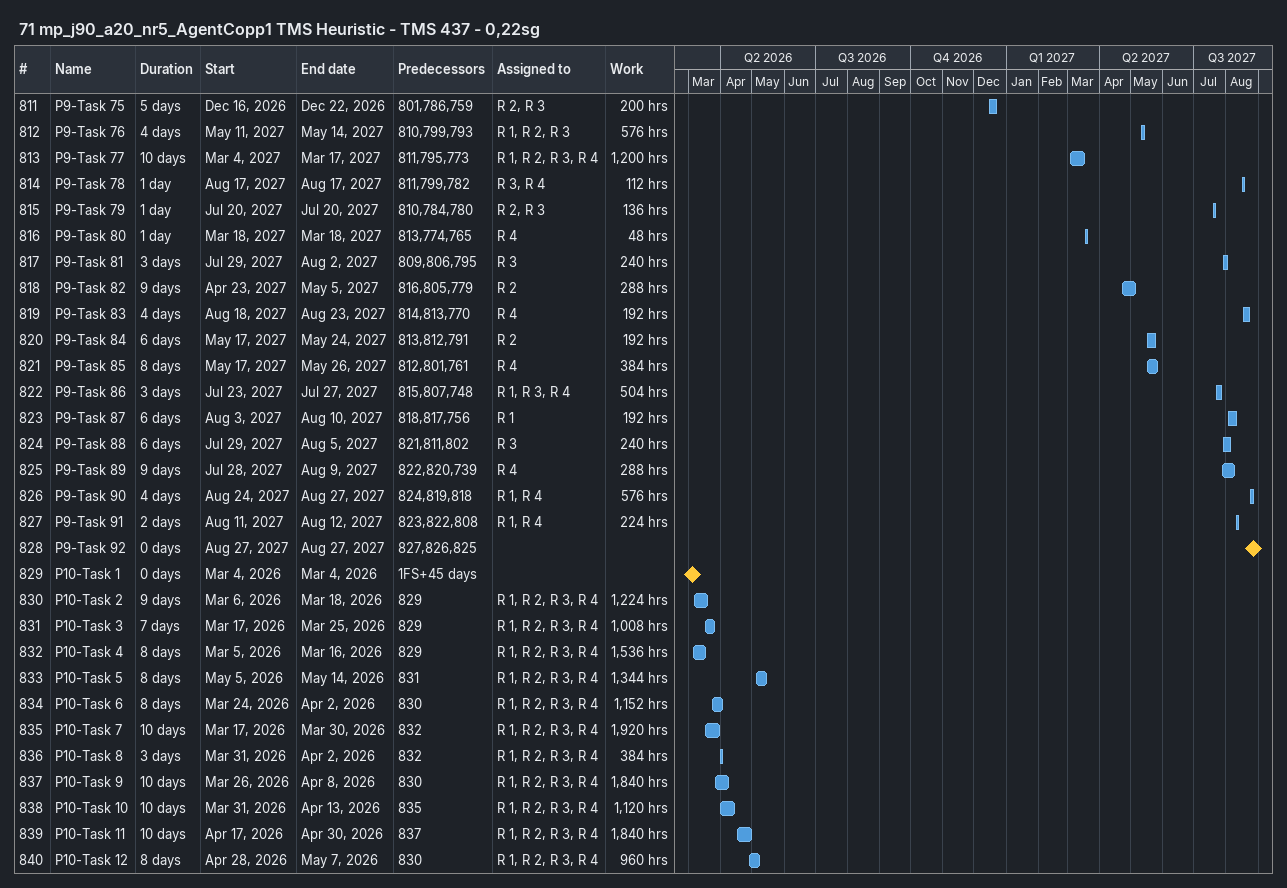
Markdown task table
71 mp_j90_a20_nr5_AgentCopp1 TMS Heuristic - TMS 437 - 0,22sg

| ID | Task | Duration | Start | Finish | Predecessors | Resources | Work (h) |
|---|---|---|---|---|---|---|---|
| 811 | P9-Task 75 | 5d | 2026-12-16 | 2026-12-22 | 801, 786, 759 | R 2, R 3 | 200 |
| 812 | P9-Task 76 | 4d | 2027-05-11 | 2027-05-14 | 810, 799, 793 | R 1, R 2, R 3 | 576 |
| 813 | P9-Task 77 | 10d | 2027-03-04 | 2027-03-17 | 811, 795, 773 | R 1, R 2, R 3, R 4 | 1200 |
| 814 | P9-Task 78 | 1d | 2027-08-17 | 2027-08-17 | 811, 799, 782 | R 3, R 4 | 112 |
| 815 | P9-Task 79 | 1d | 2027-07-20 | 2027-07-20 | 810, 784, 780 | R 2, R 3 | 136 |
| 816 | P9-Task 80 | 1d | 2027-03-18 | 2027-03-18 | 813, 774, 765 | R 4 | 48 |
| 817 | P9-Task 81 | 3d | 2027-07-29 | 2027-08-02 | 809, 806, 795 | R 3 | 240 |
| 818 | P9-Task 82 | 9d | 2027-04-23 | 2027-05-05 | 816, 805, 779 | R 2 | 288 |
| 819 | P9-Task 83 | 4d | 2027-08-18 | 2027-08-23 | 814, 813, 770 | R 4 | 192 |
| 820 | P9-Task 84 | 6d | 2027-05-17 | 2027-05-24 | 813, 812, 791 | R 2 | 192 |
| 821 | P9-Task 85 | 8d | 2027-05-17 | 2027-05-26 | 812, 801, 761 | R 4 | 384 |
| 822 | P9-Task 86 | 3d | 2027-07-23 | 2027-07-27 | 815, 807, 748 | R 1, R 3, R 4 | 504 |
| 823 | P9-Task 87 | 6d | 2027-08-03 | 2027-08-10 | 818, 817, 756 | R 1 | 192 |
| 824 | P9-Task 88 | 6d | 2027-07-29 | 2027-08-05 | 821, 811, 802 | R 3 | 240 |
| 825 | P9-Task 89 | 9d | 2027-07-28 | 2027-08-09 | 822, 820, 739 | R 4 | 288 |
| 826 | P9-Task 90 | 4d | 2027-08-24 | 2027-08-27 | 824, 819, 818 | R 1, R 4 | 576 |
| 827 | P9-Task 91 | 2d | 2027-08-11 | 2027-08-12 | 823, 822, 808 | R 1, R 4 | 224 |
| 828 | P9-Task 92 | 0d | 2027-08-27 | 2027-08-27 | 827, 826, 825 |  |  |
| 829 | P10-Task 1 | 0d | 2026-03-04 | 2026-03-04 | 1FS+45d |  |  |
| 830 | P10-Task 2 | 9d | 2026-03-06 | 2026-03-18 | 829 | R 1, R 2, R 3, R 4 | 1224 |
| 831 | P10-Task 3 | 7d | 2026-03-17 | 2026-03-25 | 829 | R 1, R 2, R 3, R 4 | 1008 |
| 832 | P10-Task 4 | 8d | 2026-03-05 | 2026-03-16 | 829 | R 1, R 2, R 3, R 4 | 1536 |
| 833 | P10-Task 5 | 8d | 2026-05-05 | 2026-05-14 | 831 | R 1, R 2, R 3, R 4 | 1344 |
| 834 | P10-Task 6 | 8d | 2026-03-24 | 2026-04-02 | 830 | R 1, R 2, R 3, R 4 | 1152 |
| 835 | P10-Task 7 | 10d | 2026-03-17 | 2026-03-30 | 832 | R 1, R 2, R 3, R 4 | 1920 |
| 836 | P10-Task 8 | 3d | 2026-03-31 | 2026-04-02 | 832 | R 1, R 2, R 3, R 4 | 384 |
| 837 | P10-Task 9 | 10d | 2026-03-26 | 2026-04-08 | 830 | R 1, R 2, R 3, R 4 | 1840 |
| 838 | P10-Task 10 | 10d | 2026-03-31 | 2026-04-13 | 835 | R 1, R 2, R 3, R 4 | 1120 |
| 839 | P10-Task 11 | 10d | 2026-04-17 | 2026-04-30 | 837 | R 1, R 2, R 3, R 4 | 1840 |
| 840 | P10-Task 12 | 8d | 2026-04-28 | 2026-05-07 | 830 | R 1, R 2, R 3, R 4 | 960 |
